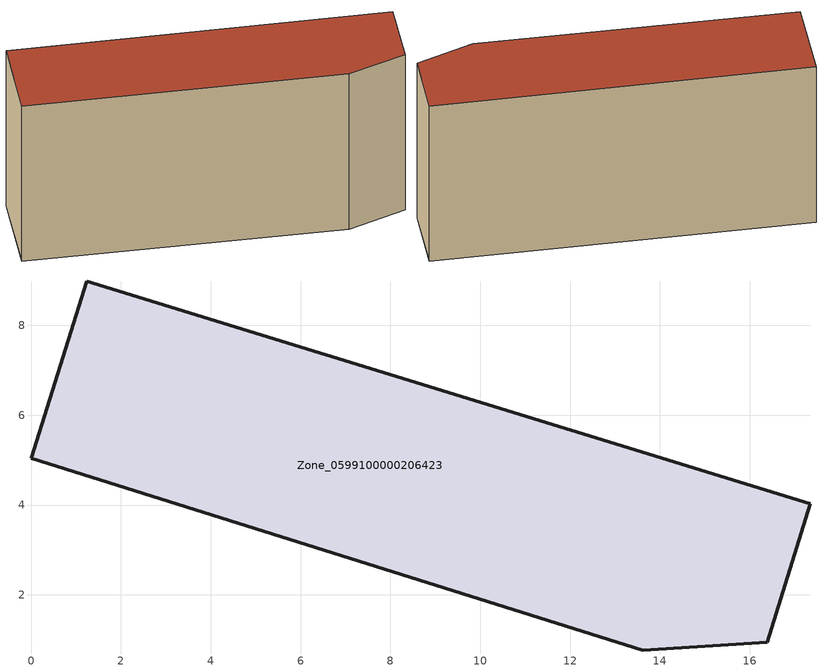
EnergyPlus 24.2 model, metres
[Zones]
Zone_0599100000206423
 floor ground (C_G): 17.35,4.03 16.38,0.95 13.62,0.77 0,5.05 1.24,8.99 z0.61
 wall outside (C_F): 17.35,4.03 1.24,8.99 0,5.05 13.62,0.77 16.38,0.95 17.35,4.03 z0.61:8.81
 roof outside (C_R): 16.38,0.95 17.35,4.03 1.24,8.99 0,5.05 13.62,0.77 z8.81
[BUILDING]
Pand.0599100000206423: North Axis=0; Terrain=City; Loads Convergence Tolerance Value=0.04; Temperature Convergence Tolerance Value=0.4; Solar Distribution=FullExterior; Maximum Number of Warmup Days=25; Minimum Number of Warmup Days=1
[Site:Location]
Rotterdam.The.Hague.AP_ZH_NLD Design_Conditions: Latitude=51.96; Longitude=4.45; Time Zone=1; Elevation=-4.5
[SITE:GROUNDTEMPERATURE:BUILDINGSURFACE]
18, 18, 18, 18, 18, 18, 18, 18, 18, 18, 18, 18
[MATERIAL] Thermal Absorptance=0.9; Solar Absorptance=0.7; Visible Absorptance=0.7
Name | Roughness | Thickness | Conductivity | Density | Specific Heat
G.TC.1965-1974 | MediumSmooth | 0.15 | 0.882353 | 540 | 1210
F.TC.1965-1974 | Rough | 0.3 | 0.697674 | 1920 | 840
R.TC.1965-1974 | MediumRough | 0.2 | 0.232558 | 1500 | 1000
[CONSTRUCTION]
C_G: G.TC.1965-1974
C_F: F.TC.1965-1974
C_R: R.TC.1965-1974
[ZONE]
Zone_0599100000206423: Type=1; Multiplier=1; Ceiling Height=Autocalculate; Volume=Autocalculate; Floor Area=autocalculate; Part of Total Floor Area=Yes
[ZONEINFILTRATION:DESIGNFLOWRATE]
Infil_Zone_0599100000206423: Zone or ZoneList or Space or SpaceList=Zone_0599100000206423; Schedule=AlwaysOn; Design Flow Rate Calculation Method=Flow/Area; Flow Rate per Floor Area=0.003; Constant Term Coefficient=1; Temperature Term Coefficient=0; Velocity Term Coefficient=0; Velocity Squared Term Coefficient=0
[HVACTEMPLATE:ZONE:IDEALLOADSAIRSYSTEM]
Zone_0599100000206423: Maximum Heating Supply Air Temperature=50; Minimum Cooling Supply Air Temperature=13; Maximum Heating Supply Air Humidity Ratio=0.0156; Minimum Cooling Supply Air Humidity Ratio=0.0077; Heating Limit=NoLimit; Cooling Limit=NoLimit; Dehumidification Control Type=ConstantSensibleHeatRatio; Cooling Sensible Heat Ratio=0.7; Dehumidification Setpoint=60; Humidification Control Type=None; Humidification Setpoint=30; Outdoor Air Method=None; Outdoor Air Flow Rate per Person=0.00944; Outdoor Air Flow Rate per Zone Floor Area=0; Outdoor Air Flow Rate per Zone=0; Demand Controlled Ventilation Type=None; Outdoor Air Economizer Type=NoEconomizer; Heat Recovery Type=None; Sensible Heat Recovery Effectiveness=0.7; Latent Heat Recovery Effectiveness=0.65
[ZONECONTROL:THERMOSTAT]
ThermostatControl_Zone_0599100000206423: Zone or ZoneList=Zone_0599100000206423; Control Type Schedule=DualSetpointControlType; Control 1=Thermostat_Zone_0599100000206423; Temperature Difference Between Cutout And Setpoint=0
[THERMOSTATSETPOINT:DUALSETPOINT]
Thermostat_Zone_0599100000206423: Heating Setpoint Temperature Schedule=HeatingSetpoint_Zone_0599100000206423; Cooling Setpoint Temperature Schedule=CoolingSetpoint_Zone_0599100000206423
[SCHEDULE:COMPACT]
HeatingSetpoint_Zone_0599100000206423: Through: 12/31, For: AllDays, Until: 24:00, 21
CoolingSetpoint_Zone_0599100000206423: Through: 12/31, For: AllDays, Until: 24:00, 24
DualSetpointControlType: Through: 12/31, For: AllDays, Until: 24:00, 4
AlwaysOn: Through: 12/31, For: AllDays, Until: 24:00, 1
